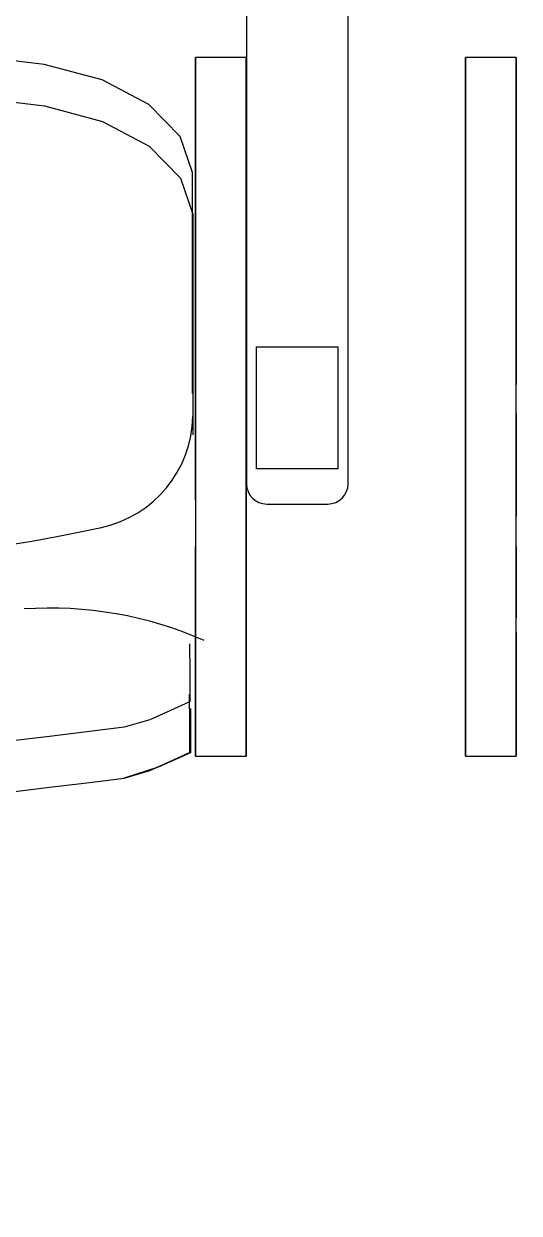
# Model space of a CAD drawing. Header units: millimetres. Extents: x 1210 to 64966, y 534 to 90439.
# Drawn here: x 16113 to 16596, y 43403 to 44562 of the extents above; entities that cross this region are included whole.
import ezdxf

# ---------------------------------------------------------------- set-up
doc = ezdxf.new("R2010")
doc.units = ezdxf.units.MM
doc.layers.add('ARREDI', color=8, linetype='Continuous')
doc.layers.add('RETINI', color=8, linetype='Continuous')

msp = doc.modelspace()

# ---------------------------------------------------------------- hatches: boundary and pattern name
at = {"layer": 'RETINI'}
h = msp.add_hatch(dxfattribs=at)
h.set_pattern_fill('ANSI31', color=256, scale=990, angle=270, style=0)
h.set_pattern_definition([(315, (-385059.34, 422084.75), (87.504464, 87.504464), [])])
h.paths.add_polyline_path([(19624, 32169, 1), (19624, 31670.1, 1)])
h.paths.add_polyline_path([(28336, 31670.1, 1), (28336, 32169, 1)])
h.paths.add_polyline_path([(18881.5, 15334.9), (18881.5, 13948.9), (20267.5, 13948.9), (20267.5, 15334.9)])
h.paths.add_polyline_path([(63481, 41322.4), (63481, 40431.4), (64372, 40431.4), (64372, 41322.4)])
h.paths.add_polyline_path([(63481, 32313.4), (63481, 31422.4), (64372, 31422.4), (64372, 32313.4)])
h.paths.add_polyline_path([(63481, 23700.4), (63481, 22809.4), (64372, 22809.4), (64372, 23700.4)])
h.paths.add_polyline_path([(63481, 15057.6), (63481, 14978.5), (63481, 14166.6), (64372, 14166.6), (64372, 15057.6)])
h.paths.add_polyline_path([(54967, 15057.6), (54967, 14166.6), (55858, 14166.6), (55858, 15057.6)])
h.paths.add_polyline_path([(42661.3, 15057.6), (42661.3, 14562.6), (42898.9, 14562.6), (42898.9, 14820), (45067, 14820), (45067, 15057.6)])
h.paths.add_polyline_path([(42661.3, 14562.6), (42661.3, 14067.6), (45067, 14067.6), (45067, 14166.6), (45067, 14562.6)])
h.paths.add_polyline_path([(45067, 15057.6), (45067, 14166.6), (45958, 14166.6), (45958, 15057.6)])
h.paths.add_polyline_path([(45958, 15097.3), (45958, 15057.6), (45958, 14166.6), (45958, 13513.3), (46453, 13513.3), (46453, 15097.3)])
h.paths.add_polyline_path([(30811, 2316.4), (30811, 534.4), (31405, 534.4), (31405, 2316.4)])
h.paths.add_polyline_path([(35315.5, 17156.5), (35315.5, 14948.8), (36454, 14948.8), (36454, 15186.4), (35553.1, 15186.4), (35553.1, 16879.3), (37206.4, 16879.3), (37206.4, 15186.4), (37444, 15186.4), (37444, 17156.5)])
h.paths.add_polyline_path([(36454, 15186.4), (36454, 14097.4), (37543, 14097.4), (37543, 15186.4)])
h.paths.add_polyline_path([(37543, 15107.1), (37543, 14820), (38215.7, 14820), (38215.7, 14562.6), (38453.3, 14562.6), (38453.3, 15107.1)])
h.paths.add_polyline_path([(37543, 14562.6), (37543, 14097.4), (37543, 14067.6), (38453.3, 14067.6), (38453.3, 14562.6)])
h.paths.add_polyline_path([(37048, 14097.4), (37048, 11325.4), (37543, 11325.4), (37543, 14097.4)])
h.paths.add_polyline_path([(36553, 14097.4), (36553, 11325.4), (36790.6, 11325.4), (36790.6, 14097.4)])
h.paths.add_polyline_path([(36553, 11325.4), (36553, 10731.4), (38335, 10731.4), (38335, 11325.4)])
h.paths.add_polyline_path([(36553, 6820.9), (36553, 6226.9), (38335, 6226.9), (38335, 6820.9)])
h.paths.add_polyline_path([(36454, 2316.4), (36454, 1227.4), (37543, 1227.4), (37543, 2316.4)])
h.paths.add_polyline_path([(36454, 1227.4), (36454, 534.4), (37147, 534.4), (37147, 1227.4)])
h.paths.add_polyline_path([(37543, 2316.4), (37543, 1722.4), (38335, 1722.4), (38335, 2316.4)])
h.paths.add_polyline_path([(36553, 23700.4), (36553, 22809.4), (37444, 22809.4), (37444, 23700.4)], flags=17)
h.paths.add_polyline_path([(35315.5, 25581.4), (35315.5, 20878.9), (37444, 20878.9), (37444, 22809.4), (37206.4, 22809.4), (37206.4, 21116.5), (35553.1, 21116.5), (35553.1, 23700.4), (35553.1, 25343.8), (37206.4, 25343.8), (37206.4, 23700.4), (37444, 23700.4), (37444, 25581.4)])
h.paths.add_polyline_path([(10417, 41421.4), (10417, 40431.4), (11407, 40431.4), (11407, 41421.4)])
h.paths.add_polyline_path([(10714, 41627.7), (10714, 41421.4), (11110, 41421.4), (11110, 41627.7)])
h.paths.add_polyline_path([(16802.5, 41422), (16802.5, 40431.4), (17000.5, 40431.4), (19030, 40431.4), (19030, 40703), (17764, 40703), (17764, 40626.6), (17000.5, 40626.6), (17000.5, 41260.2), (17764, 41260.2), (17764, 41183.8), (19030, 41183.8), (19030, 41422)])
h.paths.add_polyline_path([(13783, 41183.8), (13783, 40703), (14624.5, 40703), (14624.5, 41183.8)], flags=16)
h.paths.add_polyline_path([(2744.5, 40703), (2744.5, 40465.4), (4724.5, 40465.4), (4724.5, 40431.4), (4922.5, 40431.4), (4922.5, 41421.4), (2744.5, 41421.4), (2744.5, 41183.8), (3961.1, 41183.8), (3961.1, 41260.2), (4724.5, 41260.2), (4724.5, 40626.6), (3961.1, 40626.6), (3961.1, 40703)])
h.paths.add_polyline_path([(6902.5, 41422), (6902.5, 40431.4), (7100.5, 40431.4), (8140, 40431.4), (8140, 41422)])
h.paths.add_polyline_path([(7100.5, 41183.8), (7942, 41183.8), (7942, 40703), (7100.5, 40703)], flags=16)
h.paths.add_polyline_path([(7100.5, 41183.8), (7100.5, 40703), (7942, 40703), (7942, 41183.8)], flags=0)
h.paths.add_polyline_path([(13585, 41422), (13585, 40431.4), (13783, 40431.4), (14822.5, 40431.4), (14822.5, 41422)])
h.paths.add_polyline_path([(13783, 40703), (13783, 41183.8), (14624.5, 41183.8), (14624.5, 40703)], flags=0)
h.paths.add_polyline_path([(20168.5, 41421.4), (20168.5, 41248.2), (20555.8, 41248.2), (20555.8, 41421.4), (20506.3, 41421.4), (20506.3, 41392.9), (20481.6, 41392.9), (20481.6, 41421.4), (20432.1, 41421.4), (20432.1, 41392.9), (20407.3, 41392.9), (20407.3, 41421.4)])
h.paths.add_polyline_path([(20407.3, 43756.7), (20407.3, 43728.1), (20357.8, 43728.1), (20357.8, 41421.4), (20407.3, 41421.4), (20407.3, 41392.9), (20432.1, 41392.9), (20432.1, 41421.4), (20481.6, 41421.4), (20481.6, 41392.9), (20506.3, 41392.9), (20506.3, 41421.4), (20555.8, 41421.4), (20555.8, 43728.1), (20506.3, 43728.1), (20506.3, 43756.7), (20481.6, 43756.7), (20481.6, 43728.1), (20432.1, 43728.1), (20432.1, 43756.7)])
h.paths.add_polyline_path([(20432.1, 46208.1), (20432.1, 46236.6), (20407.3, 46236.6), (20407.3, 46208.1), (20357.8, 46208.1), (20357.8, 43901.4), (20407.3, 43901.4), (20407.3, 43872.8), (20432.1, 43872.8), (20432.1, 43901.4), (20481.6, 43901.4), (20481.6, 43872.8), (20506.3, 43872.8), (20506.3, 43901.4), (20555.8, 43901.4), (20555.8, 46208.1), (20506.3, 46208.1), (20506.3, 46236.6), (20481.6, 46236.6), (20481.6, 46208.1)])
h.paths.add_polyline_path([(20432.1, 43901.4), (20432.1, 43872.8), (20407.3, 43872.8), (20407.3, 43901.4), (20357.8, 43901.4), (20357.8, 43728.1), (20407.3, 43728.1), (20407.3, 43756.7), (20432.1, 43756.7), (20432.1, 43728.1), (20481.6, 43728.1), (20481.6, 43756.7), (20506.3, 43756.7), (20506.3, 43728.1), (20555.8, 43728.1), (20555.8, 43901.4), (20506.3, 43901.4), (20506.3, 43872.8), (20481.6, 43872.8), (20481.6, 43901.4)])
h.paths.add_polyline_path([(20357.8, 46381.3), (20357.8, 46208.1), (20407.3, 46208.1), (20407.3, 46236.6), (20432.1, 46236.6), (20432.1, 46208.1), (20481.6, 46208.1), (20481.6, 46236.6), (20506.3, 46236.6), (20506.3, 46208.1), (20555.8, 46208.1), (20555.8, 46381.3)])
h.paths.add_polyline_path([(20357.8, 46604.1), (20357.8, 46430.8), (20555.8, 46430.8), (20555.8, 46604.1)])
h.paths.add_polyline_path([(20357.8, 49192.9), (20357.8, 49019.7), (20555.8, 49019.7), (20555.8, 49192.9)])
h.paths.add_polyline_path([(19129, 41421.4), (19129, 40431.4), (20119, 40431.4), (20119, 41421.4)])
h.paths.add_polyline_path([(22304.1, 57162.4), (22304.1, 56658.3), (23426.8, 56658.3), (23426.8, 56816.7), (22462.5, 56816.7), (22462.5, 57162.4)])
h.paths.add_polyline_path([(20357.8, 57162.4), (20357.8, 49242.4), (24260.9, 49242.4), (24260.9, 49539.4), (23664.4, 49539.4), (23664.4, 51356.3), (23426.8, 51356.3), (23426.8, 49539.4), (20654.8, 49539.4), (20654.8, 51667.7), (20654.8, 53311.3), (20753.8, 53311.3), (20753.8, 53548.9), (20654.8, 53548.9), (20654.8, 57063.4), (20654.8, 57162.4)])
h.paths.add_polyline_path([(22495, 58053.4), (22495, 57162.4), (23386, 57162.4), (23386, 58053.4)])
h.paths.add_polyline_path([(23386, 58152.4), (23386, 58053.4), (23386, 57648.4), (23559.5, 57648.4), (23559.5, 57162.4), (24054.5, 57162.4), (24054.5, 58152.4)])
h.paths.add_polyline_path([(23426.8, 57162.4), (23426.8, 57112.9), (23426.8, 56816.7), (23426.8, 56658.3), (23426.8, 52754.9), (23664.4, 52754.9), (23664.4, 55709.6), (24054.5, 55709.6), (24054.5, 57162.4)])
h.paths.add_polyline_path([(22139.8, 53548.9), (22139.8, 53311.3), (23426.8, 53311.3), (23426.8, 53548.9)], flags=17)
h.paths.add_polyline_path([(12397, 58053.4), (12397, 57162.4), (13288, 57162.4), (13288, 58053.4)])
h.paths.add_polyline_path([(13288, 57400), (13288, 57162.4), (22495, 57162.4), (22495, 57400)])
h.paths.add_polyline_path([(13288, 58152.4), (13288, 58053.4), (13288, 57648.4), (22495, 57648.4), (22495, 58053.4), (22495, 58152.4)])
h.paths.add_polyline_path([(2596, 58152.4), (2596, 58053.4), (2596, 57648.4), (12397, 57648.4), (12397, 58053.4), (12397, 58152.4)])
h.paths.add_polyline_path([(1705, 57162.4), (1507, 57162.4), (1507, 55295.4), (2695, 55295.4), (2695, 57162.4), (12397, 57162.4), (12397, 57400), (2596, 57400), (2596, 57162.4), (2457.4, 57162.4), (2457.4, 55542.9), (2002, 55542.9), (2002, 57162.4)])
h.paths.add_polyline_path([(33493.9, 41708.5), (33493.9, 41421.4), (34087.9, 41421.4), (34087.9, 41708.5)], flags=17)
h.paths.add_polyline_path([(27742, 41708.5), (27742, 41421.4), (28092.4, 41421.4), (28092.4, 41627.7), (28488.4, 41627.7), (28488.4, 41421.4), (28831, 41421.4), (33493.9, 41421.4), (33493.9, 41708.5)], flags=17)
h.paths.add_polyline_path([(27841, 41421.4), (27841, 40431.4), (28831, 40431.4), (28831, 41421.4)], flags=17)
h.paths.add_polyline_path([(37910, 57063.4), (37910, 56063.5), (37206.4, 56063.5), (37206.4, 55092.9), (34375, 55092.9), (34375, 54855.3), (37444, 54855.3), (37444, 55825.9), (37493.5, 55825.9), (38147.6, 55825.9), (38147.6, 57063.4)])
h.paths.add_polyline_path([(36553, 50331.4), (36553, 49440.4), (37444, 49440.4), (37444, 50331.4)])
h.paths.add_polyline_path([(36553, 52736.7), (36553, 50331.4), (36681.7, 50331.4), (36681.7, 52736.7)], flags=17)
h.paths.add_polyline_path([(36040.9, 52974.3), (36040.9, 52736.7), (37206.4, 52736.7), (37206.4, 50331.4), (37444, 50331.4), (37444, 52974.3)])
h.paths.add_polyline_path([(36553, 46472.6), (36553, 44318), (36682.1, 44318.3), (36683.5, 46615.2)])
h.paths.add_polyline_path([(37315.3, 47306.1), (37315.3, 44318), (37493.5, 44318), (37493.5, 47501)])
h.paths.add_polyline_path([(37206.4, 47187.1), (37206.4, 44318), (37315.3, 44318), (37315.3, 47306.1)])
h.paths.add_polyline_path([(36553, 49440.4), (36553, 46472.6), (37444, 47446.9), (37444, 49440.4), (37206.4, 49440.4), (37206.4, 47480.5), (36681.7, 46906.7), (36681.7, 49440.4)])
h.paths.add_polyline_path([(36553, 44318), (36553, 41322.4), (36681.7, 41322.4), (36681.7, 43128.7), (36681.7, 43762.3), (36681.7, 44120), (37206.4, 44120), (37206.4, 43844.6), (37315.3, 43844.6), (37315.3, 44318), (37206.4, 44318)])
h.paths.add_polyline_path([(37315.3, 44318), (37315.3, 43844.6), (37343.5, 43844.6), (37343.5, 43046.4), (37206.4, 43046.4), (37206.4, 41322.4), (37444, 41322.4), (37444, 44318)])
h.paths.add_polyline_path([(36553, 41322.4), (36553, 41316.1), (36553, 40431.4), (36559.4, 40431.4), (37444, 40431.4), (37444, 41322.4)])
h.paths.add_polyline_path([(37206.4, 36562.4), (37206.4, 32313.4), (37315.3, 32313.4), (37315.3, 36562.4)], flags=16)
h.paths.add_polyline_path([(35553.1, 38194), (35553.1, 40431.4), (35266, 40431.4), (35266, 37956.4), (35424.4, 37956.4), (35424.4, 34194.4), (35315.5, 34194.4), (35315.5, 29343.4), (37444, 29343.4), (37444, 31422.4), (37206.4, 31422.4), (37206.4, 29581), (35553.1, 29581), (35553.1, 33956.8), (35662, 33956.8), (35662, 38194)])
h.paths.add_polyline_path([(36553, 32313.4), (36553, 31422.4), (37444, 31422.4), (37444, 32313.4)], flags=17)
h.paths.add_polyline_path([(37206.4, 40431.4), (37206.4, 37360.5), (37343.5, 37360.5), (37343.5, 36562.4), (37315.3, 36562.4), (37315.3, 32313.4), (37444, 32313.4), (37444, 40431.4)], flags=16)
h.paths.add_polyline_path([(28092.4, 53804.1), (28092.4, 53311.3), (30424.9, 53311.3), (30424.9, 53053.7), (30662.5, 53053.7), (30662.5, 53311.3), (34087.9, 53311.3), (34087.9, 53548.9), (30761.5, 53548.9), (30761.5, 53804.1), (30523.9, 53804.1), (30523.9, 53548.9), (28330, 53548.9), (28330, 53804.1)], flags=17)
h.paths.add_polyline_path([(30523.9, 57112.9), (30523.9, 55190.1), (30761.5, 55190.1), (30761.5, 57112.9)], flags=17)
h.paths.add_polyline_path([(27668, 57112.9), (27668, 55680.6), (28092.4, 55680.6), (28092.4, 55190.1), (28330, 55190.1), (28330, 56857.1), (28092.4, 56857.1), (28092.4, 57112.9)], flags=17)
h.paths.add_polyline_path([(28120.2, 57112.9), (28092.4, 57112.9), (28092.4, 56857.1), (28488.4, 56857.1), (28488.4, 57112.9)], flags=17)
h.paths.add_polyline_path([(27668, 58399.9), (27668, 58201.9), (33484, 58201.9), (38405, 58201.9), (38405, 58399.9)])
h.paths.add_polyline_path([(33484, 58152.4), (33484, 58053.4), (33484, 57657.4), (37910, 57657.4), (37910, 57063.4), (38147.6, 57063.4), (38197.1, 57063.4), (38405, 57063.4), (38405, 58152.4)])
h.paths.add_polyline_path([(33484, 57400), (33484, 57162.4), (34087.9, 57162.4), (34087.9, 57112.9), (34087.9, 55825.9), (34087.9, 49539.4), (30662.5, 49539.4), (30662.5, 51667.7), (30424.9, 51667.7), (30424.9, 49539.4), (28330, 49539.4), (28092.4, 49539.4), (27428.9, 49539.4), (27428.9, 49242.4), (34087.9, 49242.4), (34087.9, 40431.4), (36553, 40431.4), (36553, 40718.5), (34375, 40718.5), (34375, 52742.5), (34654.9, 52742.5), (34654.9, 52974.3), (34375, 52974.3), (34375, 57400)])
h.paths.add_polyline_path([(27668, 58152.4), (27668, 57162.4), (28163, 57162.4), (28163, 57657.4), (32593, 57657.4), (32593, 58053.4), (32593, 58152.4)])
h.paths.add_polyline_path([(28163, 57400), (28163, 57162.4), (32593, 57162.4), (32593, 57400)], flags=17)
h.paths.add_polyline_path([(32593, 58053.4), (32593, 57162.4), (33484, 57162.4), (33484, 58053.4)])
h.paths.add_polyline_path([(32818.4, 64323.6), (32818.4, 63927.6), (33214.4, 63927.6), (33214.4, 64323.6)], flags=16)
h.paths.add_polyline_path([(43015.4, 64323.6), (43015.4, 63927.6), (43411.4, 63927.6), (43411.4, 64323.6)], flags=16)
h.paths.add_polyline_path([(22736.6, 64323.6), (22736.6, 63927.6), (23132.6, 63927.6), (23132.6, 64323.6)])
h.paths.add_polyline_path([(22736.6, 64370.5), (22736.6, 64323.6), (23132.6, 64323.6), (23132.6, 63927.6), (22736.6, 63927.6), (22736.6, 63875.5), (63530.5, 63875.5), (63530.5, 64370.5)])
h.paths.add_polyline_path([(32818.4, 64323.6), (33214.4, 64323.6), (33214.4, 63927.6), (32818.4, 63927.6)], flags=0)
h.paths.add_polyline_path([(43015.4, 64323.6), (43411.4, 64323.6), (43411.4, 63927.6), (43015.4, 63927.6)], flags=0)
h.paths.add_polyline_path([(54148.2, 64323.6), (54544.2, 64323.6), (54544.2, 63927.6), (54148.2, 63927.6)], flags=16)
h.paths.add_polyline_path([(54193.7, 64266.8), (54193.7, 64286.6), (54510.5, 64286.6), (54510.5, 64266.8), (54387.7, 64266.8, 0.414214), (54358, 64237.1), (54358, 64019.3, 0.414214), (54387.7, 63989.6), (54510.5, 63989.6), (54510.5, 63969.8), (54193.7, 63969.8), (54193.7, 63989.6), (54316.4, 63989.6, 0.414214), (54346.1, 64019.3), (54346.1, 64237.1, 0.414214), (54316.4, 64266.8)], flags=0)
h.paths.add_polyline_path([(54274, 58152.4), (54274, 58053.4), (54274, 57657.4), (63481, 57657.4), (63481, 58053.4), (63481, 58152.4)])
h.paths.add_polyline_path([(54274, 57400), (54274, 57162.4), (63481, 57162.4), (63481, 57400)])
h.paths.add_polyline_path([(53383, 58053.4), (53383, 57162.4), (54274, 57162.4), (54274, 58053.4)])
h.paths.add_polyline_path([(43285, 58053.4), (43285, 57162.4), (44176, 57162.4), (44176, 58053.4)])
h.paths.add_polyline_path([(44176, 58152.4), (44176, 58053.4), (44176, 57657.4), (53383, 57657.4), (53383, 58053.4), (53383, 58152.4)])
h.paths.add_polyline_path([(44176, 57400), (44176, 57162.4), (53383, 57162.4), (53383, 57400)])
h.paths.add_polyline_path([(41532, 58152.4), (41532, 57112.9), (42027, 57112.9), (42027, 57301), (42027, 57657.4), (43285, 57657.4), (43285, 58053.4), (43285, 58152.4)])
h.paths.add_polyline_path([(42027, 57400), (42027, 57162.4), (43285, 57162.4), (43285, 57400)])
h.paths.add_polyline_path([(41789.4, 57112.9), (41789.4, 55825.9), (63431.5, 55825.9), (63431.5, 56063.5), (42027, 56063.5), (42027, 57112.9)])
h.paths.add_polyline_path([(63382, 49318.2), (63382, 48922.2), (64966, 48922.2), (64966, 48922.4), (64966, 49318.2)])
h.paths.add_polyline_path([(63481, 50331.4), (63481, 49440.4), (64372, 49440.4), (64372, 50331.4)])
h.paths.add_polyline_path([(63481, 58053.4), (63481, 57162.4), (64372, 57162.4), (64372, 58053.4)])
h.paths.add_polyline_path([(63481, 57162.4), (63481, 50331.4), (63718.6, 50331.4), (63718.6, 57162.4)])
h.paths.add_polyline_path([(63976, 57162.4), (63976, 50331.4), (64372, 50331.4), (64471, 50331.4), (64471, 57162.4), (64372, 57162.4)])
h.paths.add_polyline_path([(63580, 64313.4), (63580, 63521.4), (64372, 63521.4), (64372, 64313.4)])
h.paths.add_polyline_path([(63580, 63521.4), (63580, 58795.9), (63817.6, 58795.9), (63817.6, 63521.4)])
h.paths.add_polyline_path([(63976, 63521.4), (63976, 58795.9), (64471, 58795.9), (64471, 63521.4), (64372, 63521.4)])
h.paths.add_polyline_path([(63530.5, 58795.9), (63530.5, 58399.9), (64520.5, 58399.9), (64520.5, 58795.9)])
h.paths.add_polyline_path([(63580, 90389.6), (63580, 89597.6), (64372, 89597.6), (64372, 90389.6)])
h.paths.add_polyline_path([(63580, 89597.6), (63580, 81624.7), (63817.6, 81624.7), (63817.6, 89597.6)])
h.paths.add_polyline_path([(63976, 89597.6), (63976, 81624.7), (64372, 81624.7), (64471, 81624.7), (64471, 89597.6), (64372, 89597.6)])
h.paths.add_polyline_path([(63580, 81624.7), (63580, 80832.7), (64372, 80832.7), (64372, 81624.7)])
h.paths.add_polyline_path([(63580, 80832.7), (63580, 64313.4), (63817.6, 64313.4), (63817.6, 80832.7)])
h.paths.add_polyline_path([(63976, 80832.7), (63976, 64313.4), (64372, 64313.4), (64471, 64313.4), (64471, 80832.7), (64372, 80832.7)])
h.paths.add_polyline_path([(53267.5, 90389.6), (53267.5, 90092.6), (53267.5, 89597.6), (54059.5, 89597.6), (54059.5, 90389.6)])
h.paths.add_polyline_path([(32642.5, 81624.7), (32642.5, 80832.7), (33434.5, 80832.7), (33434.5, 81624.7)])
h.paths.add_polyline_path([(42955, 81624.7), (42955, 80832.7), (43747, 80832.7), (43747, 81624.7)])
h.paths.add_polyline_path([(42955, 90389.6), (42955, 89597.6), (43747, 89597.6), (43747, 90389.6)])
h.paths.add_polyline_path([(22330, 73704.7), (22330, 72912.7), (23122, 72912.7), (23122, 73704.7)])
h.paths.add_polyline_path([(22627, 81624.7), (22627, 81479.6), (22330, 81479.6), (22330, 80832.7), (23122, 80832.7), (23122, 80938.5), (23122, 81624.7)])
h.paths.add_polyline_path([(22330, 81624.7), (22330, 81479.6), (22627, 81479.6), (22627, 81624.7)])
h.paths.add_polyline_path([(12017.5, 73704.7), (12017.5, 72912.7), (12809.5, 72912.7), (12809.5, 73704.7)])
h.paths.add_polyline_path([(2259.4, 72859.8), (2259.4, 59340.4), (2497, 59340.4), (2497, 72859.8)])
h.paths.add_polyline_path([(1705, 73651.8), (1705, 72859.8), (2497, 72859.8), (2497, 73651.8)])
h.paths.add_polyline_path([(1705, 58053.4), (1705, 57162.4), (2596, 57162.4), (2596, 58053.4)])
h.paths.add_polyline_path([(1705, 59340.4), (1705, 58548.4), (2497, 58548.4), (2497, 59340.4)])
h.paths.add_polyline_path([(1705, 72859.8), (1606, 72859.8), (1606, 59340.4), (1705, 59340.4), (2101, 59340.4), (2101, 72859.8)])
h.paths.add_polyline_path([(1507, 46642.8), (1507, 45435), (2695, 45435), (2695, 46642.8)])
h.paths.add_polyline_path([(2002, 46395.3), (2457.4, 46395.3), (2457.4, 45682.5), (2002, 45682.5)], flags=0)
h.paths.add_polyline_path([(2002, 46395.3), (2002, 45682.5), (2457.4, 45682.5), (2457.4, 46395.3)], flags=16)
h.paths.add_polyline_path([(1507, 49929.6), (1507, 48721.8), (2695, 48721.8), (2695, 49929.6)])
h.paths.add_polyline_path([(2002, 49682.1), (2457.4, 49682.1), (2457.4, 48969.3), (2002, 48969.3)], flags=16)
h.paths.add_polyline_path([(2002, 49682.1), (2002, 48969.3), (2457.4, 48969.3), (2457.4, 49682.1)], flags=16)
h.paths.add_polyline_path([(1507, 53216.4), (1507, 52008.6), (2695, 52008.6), (2695, 53216.4)])
h.paths.add_polyline_path([(2002, 52968.9), (2457.4, 52968.9), (2457.4, 52256.1), (2002, 52256.1)], flags=0)
h.paths.add_polyline_path([(2002, 52968.9), (2002, 52256.1), (2457.4, 52256.1), (2457.4, 52968.9)], flags=16)
h.paths.add_polyline_path([(1606, 41421.4), (1606, 40332.4), (2695, 40332.4), (2695, 41421.4)])
h.paths.add_polyline_path([(1507, 43356), (1507, 41421.4), (1606, 41421.4), (1606, 41421.4), (2002, 41421.4), (2002, 43108.5), (2457.4, 43108.5), (2457.4, 41421.4), (2695, 41421.4), (2695, 43356)])
h.paths.add_polyline_path([(2457.4, 40332.4), (2457.4, 36309.1), (2516.8, 36309.1), (2516.8, 40332.4)], flags=16)
h.paths.add_polyline_path([(1883.2, 40332.4), (1883.2, 36309.1), (2002, 36309.1), (2002, 40332.4)], flags=17)
h.paths.add_polyline_path([(2516.8, 40332.4), (2516.8, 36309.1), (2564.5, 36309.1), (2564.5, 35455.7), (2457.4, 35455.7), (2457.4, 32412.3), (2695, 32412.3), (2695, 40332.4)])
h.paths.add_polyline_path([(1606, 32412.3), (1606, 31323.3), (2695, 31323.3), (2695, 32412.3)])
h.paths.add_polyline_path([(1606, 40332.4), (1507, 40332.4), (1507, 32412.3), (1606, 32412.3), (2002, 32412.3), (2002, 35455.7), (1835.5, 35455.7), (1835.5, 36309.1), (1883.2, 36309.1), (1883.2, 40332.4)])
h.paths.add_polyline_path([(1606, 31323.3), (1507, 31323.3), (1507, 23799.4), (1606, 23799.4), (1883.2, 23799.4), (1883.2, 27426.6), (1835.5, 27426.6), (1835.5, 28280), (2002, 28280), (2002, 31323.3)])
h.paths.add_polyline_path([(1883.2, 27426.6), (1883.2, 23799.4), (2002, 23799.4), (2002, 27426.6)])
h.paths.add_polyline_path([(2457.4, 27426.6), (2457.4, 23799.4), (2516.8, 23799.4), (2516.8, 27426.6)])
h.paths.add_polyline_path([(2457.4, 31323.3), (2457.4, 28280), (2564.5, 28280), (2564.5, 27426.6), (2516.8, 27426.6), (2516.8, 23799.4), (2695, 23799.4), (2695, 31323.3)])
h.paths.add_polyline_path([(1606, 22710.4), (1507, 22710.4), (1507, 15186.4), (1606, 15186.4), (2002, 15186.4), (2002, 22710.4)])
h.paths.add_polyline_path([(2457.4, 22710.4), (2457.4, 15186.4), (2695, 15186.4), (2695, 22710.4)])
h.paths.add_polyline_path([(1606, 15186.4), (1606, 14097.4), (2002, 14097.4), (2695, 14097.4), (2695, 15186.4)])
h.paths.add_polyline_path([(1606, 23799.4), (1606, 22710.4), (2695, 22710.4), (2695, 23799.4)])
h.paths.add_polyline_path([(1210, 5979.4), (1210, 5385.4), (2794, 5385.4), (2794, 5979.4)])
h.paths.add_polyline_path([(1210, 10719.7), (1210, 5979.4), (2794, 5979.4), (2794, 9467.1), (2695, 9490.1), (2794, 9490.1), (2794, 10719.7)])
h.paths.add_polyline_path([(1606, 11313.7), (1210, 11313.7), (1210, 10731.9), (1210, 10719.7), (2794, 10719.7), (2794, 11313.7)])
h.paths.add_polyline_path([(1507, 14097.4), (1507, 11313.7), (1606, 11313.7), (2002, 11313.7), (2002, 14097.4)])
h.paths.add_polyline_path([(2457.4, 14097.4), (2457.4, 11313.7), (2695, 11313.7), (2695, 14097.4)])
h.paths.add_polyline_path([(1606, 2316.4), (1606, 1227.4), (2695, 1227.4), (2695, 2316.4)])
h.paths.add_polyline_path([(1507, 5385.4), (1507, 2316.4), (1606, 2316.4), (2002, 2316.4), (2002, 5385.4)])
h.paths.add_polyline_path([(2457.4, 5385.4), (2457.4, 2316.4), (2695, 2316.4), (2695, 5385.4)])
h.paths.add_polyline_path([(2695, 1623.4), (2695, 1227.4), (2695, 1128.4), (7843, 1128.4), (7843, 1623.4)])
h.paths.add_polyline_path([(2695, 2316.4), (2695, 2078.8), (7843, 2078.8), (7843, 2316.4)])
h.paths.add_polyline_path([(25663, 534.4), (25663, 2316.4), (25069, 2316.4), (25069, 534.4), (25118.5, 534.4)])
h.paths.add_polyline_path([(19921, 534.4), (19921, 2316.4), (19327, 2316.4), (19327, 534.4), (19376.5, 534.4)])
h.paths.add_polyline_path([(14179, 534.4), (14179, 2316.4), (13585, 2316.4), (13585, 534.4), (13634.5, 534.4)])
h.paths.add_polyline_path([(8437, 534.4), (8437, 2316.4), (7843, 2316.4), (7843, 534.4)])
h.paths.add_polyline_path([(2457.4, 15195.4), (2002, 15195.4), (2002, 15186.4), (2457.4, 15186.4)])

# ---------------------------------------------------------------- linework, layer by layer
at = {"layer": 'ARREDI'}
for p, q in [((16330.2, 44648.8, -1423.9), (16330.2, 44114.2, -1423.9)), ((16429.2, 44114.2, -1423.9), (16429.2, 44648.8, -1423.9)), ((16350, 44094.4, -1423.9), (16409.4, 44094.4, -1423.9)), ((16275.6, 43895.2, -182), (16275.6, 43873.7, -88.5)), ((16275.6, 43873.7, -88.5), (16275.6, 43852.1, 5)), ((16275.6, 43852.1, 5), (16244.2, 43838, 60.8)), ((16244.2, 43838, 60.8), (16211.1, 43827.4, 102.8))]:
    msp.add_line(p, q, dxfattribs=at)
for points in [[(16280.5, 43848.8), (16330, 43848.8), (16330, 44529.3), (16280.5, 44529.3)], [(16543.5, 43848.8), (16593, 43848.8), (16593, 44529.3), (16543.5, 44529.3)]]:
    msp.add_lwpolyline(points, close=True, dxfattribs=at)
at = {"layer": 'ARREDI', "elevation": -1423.9}
msp.add_lwpolyline([(16419.3, 44247.6), (16419.3, 44128.8), (16340.1, 44128.8), (16340.1, 44247.6)], close=True, dxfattribs=at)
at = {"layer": 'ARREDI'}
for centre, radius, start, end in [((16165.1, 44182.1, -450.2), 113, 282.2247, 358.7536), ((16350, 44114.2, -1423.9), 19.8, 180, 270), ((16409.4, 44114.2, -1423.9), 19.8, 270, 0), ((15824.7, 45752.4, -450.2), 1719.8, 257.769, 282.231), ((16139.1, 43621, -244.9), 372, 66.2183, 93.9224)]:
    msp.add_arc(centre, radius, start, end, dxfattribs=at)
for points, invisible_edges in [([(16072.6, 44489.7, -9.2), (16133.5, 44482.2, -20), (16133.2, 44522.6, -48.5), (16072.3, 44530.2, -37.7)], 10), ([(16280.5, 44529.3, -517.4), (16280.5, 44528.8, -522.3), (16280.5, 44527.4, -526.9)], 12), ([(16280.5, 44527.4, -507.9), (16280.5, 44528.8, -512.5), (16280.5, 44529.3, -517.4)], 12), ([(16280.5, 44527.4, -526.9), (16280.5, 44525.1, -531.2), (16280.5, 44522, -535)], 12), ([(16280.5, 44522, -499.8), (16280.5, 44525.1, -503.6), (16280.5, 44527.4, -507.9)], 12), ([(16330, 44529.3, -517.4), (16330, 44528.8, -512.5), (16330, 44527.4, -507.9)], 12), ([(16330, 44370.7, -543.6), (16330, 44528.8, -522.3), (16330, 44529.3, -517.4)], 13), ([(16330, 44370.7, -543.6), (16330, 44527.4, -526.9), (16330, 44528.8, -522.3)], 13), ([(16330, 44527.4, -507.9), (16330, 44525.1, -503.6), (16330, 44522, -499.8)], 12), ([(16330, 44370.7, -543.6), (16330, 44378.4, -542.8), (16330, 44527.4, -526.9)], 14), ([(16330, 44378.4, -542.8), (16330, 44525.1, -531.2), (16330, 44527.4, -526.9)], 13), ([(16330, 44378.4, -542.8), (16330, 44522, -535), (16330, 44525.1, -531.2)], 13), ([(16593, 44529.3, -517.4), (16593, 44528.8, -522.3), (16593, 44527.4, -526.9)], 12), ([(16593, 44527.4, -507.9), (16593, 44528.8, -512.5), (16593, 44529.3, -517.4)], 12), ([(16593, 44527.4, -526.9), (16593, 44525.1, -531.2), (16593, 44522, -535)], 12), ([(16593, 44522, -499.8), (16593, 44525.1, -503.6), (16593, 44527.4, -507.9)], 12), ([(16133.5, 44482.2, -20), (16189.9, 44467.2, -41.2), (16189.6, 44507.7, -69.7), (16133.2, 44522.6, -48.5)], 10), ([(16280.5, 44522, -535), (16280.5, 44518.2, -538.1), (16280.5, 44513.9, -540.4)], 12), ([(16280.5, 44098.3, -491.4), (16280.5, 44518.2, -496.7), (16280.5, 44522, -499.8)], 13), ([(16280.5, 44098.3, -491.4), (16280.5, 44513.9, -494.4), (16280.5, 44518.2, -496.7)], 13), ([(16280.5, 44513.9, -540.4), (16280.5, 44509.2, -541.8), (16280.5, 44504.4, -542.3)], 12), ([(16280.5, 44098.3, -491.4), (16280.5, 44498.1, -493.3), (16280.5, 44513.9, -494.4)], 14), ([(16280.5, 44498.1, -493.3), (16280.5, 44509.2, -493), (16280.5, 44513.9, -494.4)], 13), ([(16330, 44522, -499.8), (16330, 44518.2, -496.7), (16330, 44513.9, -494.4)], 12), ([(16330, 44378.4, -542.8), (16330, 44518.2, -538.1), (16330, 44522, -535)], 13), ([(16330, 44378.4, -542.8), (16330, 44513.9, -540.4), (16330, 44518.2, -538.1)], 13), ([(16330, 44363.3, -545.8), (16330, 44370.7, -543.6), (16330, 44513.9, -494.4)], 14), ([(16330, 44513.9, -494.4), (16330, 44509.2, -493), (16330, 44504.3, -492.5)], 12), ([(16330, 44378.4, -542.8), (16330, 44509.2, -541.8), (16330, 44513.9, -540.4)], 13), ([(16593, 44522, -535), (16593, 44518.2, -538.1), (16593, 44513.9, -540.4)], 12), ([(16593, 44098.3, -491.4), (16593, 44518.2, -496.7), (16593, 44522, -499.8)], 13), ([(16593, 44098.3, -491.4), (16593, 44513.9, -494.4), (16593, 44518.2, -496.7)], 13), ([(16593, 44513.9, -540.4), (16593, 44509.2, -541.8), (16593, 44504.4, -542.3)], 12), ([(16593, 44098.3, -491.4), (16593, 44498.1, -493.3), (16593, 44513.9, -494.4)], 14), ([(16593, 44498.1, -493.3), (16593, 44509.2, -493), (16593, 44513.9, -494.4)], 13), ([(16189.9, 44467.2, -41.2), (16235.5, 44443, -75.6), (16235.2, 44483.5, -104.1), (16189.6, 44507.7, -69.7)], 10), ([(16280.5, 44498.1, -493.3), (16280.5, 44504.3, -492.5), (16280.5, 44509.2, -493)], 13), ([(16280.5, 44098.3, -491.4), (16280.5, 44504.4, -542.3), (16280.5, 44378.4, -542.8)], 13), ([(16280.5, 44498.1, -493.3), (16280.5, 44499.5, -493), (16280.5, 44504.3, -492.5)], 12), ([(16330, 44378.4, -542.8), (16330, 44504.4, -542.3), (16330, 44509.2, -541.8)], 12), ([(16330, 44504.3, -492.5), (16330, 44499.5, -493), (16330, 44498.1, -493.3)], 12), ([(16593, 44498.1, -493.3), (16593, 44504.3, -492.5), (16593, 44509.2, -493)], 13), ([(16593, 44098.3, -491.4), (16593, 44504.4, -542.3), (16593, 44378.4, -542.8)], 13), ([(16593, 44498.1, -493.3), (16593, 44499.5, -493), (16593, 44504.3, -492.5)], 12), ([(16330, 44363.3, -545.8), (16330, 44498.1, -493.3), (16330, 44098.3, -491.4)], 13), ([(16235.5, 44443, -75.6), (16265.9, 44411.9, -119.9), (16265.6, 44452.4, -148.4), (16235.2, 44483.5, -104.1)], 10), ([(16265.9, 44411.9, -119.9), (16277.9, 44376.8, -169.8), (16277.6, 44417.3, -198.2), (16265.6, 44452.4, -148.4)], 10), ([(16277.9, 44376.8, -169.8), (16278.1, 44341, -220.7), (16277.8, 44381.5, -249.2), (16277.6, 44417.3, -198.2)], 10), ([(16278.1, 44341, -220.7), (16278.1, 44305.1, -271.7), (16277.8, 44345.6, -300.2), (16277.8, 44381.5, -249.2)], 10), ([(16280.5, 44098.3, -491.4), (16280.5, 44378.4, -542.8), (16280.5, 44370.7, -543.6)], 13), ([(16593, 44098.3, -491.4), (16593, 44378.4, -542.8), (16593, 44370.7, -543.6)], 13), ([(16280.5, 44210.7, -554.4), (16280.5, 44204.7, -549.5), (16280.5, 44370.7, -543.6)], 14), ([(16280.5, 44370.7, -543.6), (16280.5, 44215.6, -560.4), (16280.5, 44210.7, -554.4)], 13), ([(16280.5, 44370.7, -543.6), (16280.5, 44363.3, -545.8), (16280.5, 44215.6, -560.4)], 14), ([(16280.5, 44363.3, -545.8), (16280.5, 44219.2, -567.2), (16280.5, 44215.6, -560.4)], 13), ([(16280.5, 44363.3, -545.8), (16280.5, 44356.4, -549.5), (16280.5, 44219.2, -567.2)], 14), ([(16330, 44356.4, -549.5), (16330, 44363.3, -545.8), (16330, 44098.3, -491.4)], 14), ([(16593, 44370.7, -543.6), (16593, 44215.6, -560.4), (16593, 44210.7, -554.4)], 13), ([(16593, 44370.7, -543.6), (16593, 44363.3, -545.8), (16593, 44215.6, -560.4)], 14), ([(16593, 44363.3, -545.8), (16593, 44219.2, -567.2), (16593, 44215.6, -560.4)], 13), ([(16593, 44363.3, -545.8), (16593, 44356.4, -549.5), (16593, 44219.2, -567.2)], 14), ([(16280.5, 44356.4, -549.5), (16280.5, 44221.5, -574.7), (16280.5, 44219.2, -567.2)], 13), ([(16280.5, 44356.4, -549.5), (16280.5, 44350.4, -554.4), (16280.5, 44221.5, -574.7)], 14), ([(16280.5, 44350.4, -554.4), (16280.5, 44345.5, -560.4), (16280.5, 44239.5, -653)], 14), ([(16330, 44350.4, -554.4), (16330, 44356.4, -549.5), (16330, 44098.3, -491.4)], 14), ([(16330, 44345.5, -560.4), (16330, 44350.4, -554.4), (16330, 44098.3, -491.4)], 14), ([(16593, 44356.4, -549.5), (16593, 44221.5, -574.7), (16593, 44219.2, -567.2)], 13), ([(16593, 44356.4, -549.5), (16593, 44350.4, -554.4), (16593, 44221.5, -574.7)], 14), ([(16593, 44350.4, -554.4), (16593, 44345.5, -560.4), (16593, 44239.5, -653)], 14), ([(16278.1, 44305.1, -271.7), (16278.1, 44269.3, -322.7), (16277.8, 44309.7, -351.2), (16277.8, 44345.6, -300.2)], 10), ([(16280.5, 44345.5, -560.4), (16280.5, 44341.9, -567.2), (16280.5, 44239.5, -653)], 14), ([(16280.5, 44341.9, -567.2), (16280.5, 44339.6, -574.7), (16280.5, 44239.5, -653)], 14), ([(16280.5, 44339.6, -574.7), (16280.5, 44321.3, -653), (16280.5, 44239.5, -653)], 13), ([(16280.5, 44339.6, -574.7), (16280.5, 44321.3, -732.4), (16280.5, 44321.3, -653)], 13), ([(16280.5, 44339.6, -574.7), (16280.5, 44338.8, -582.4), (16280.5, 44321.3, -732.4)], 14), ([(16280.5, 44338.8, -582.4), (16280.5, 44338.8, -731.7), (16280.5, 44321.3, -732.4)], 12), ([(16330, 44341.9, -567.2), (16330, 44345.5, -560.4), (16330, 44098.3, -491.4)], 14), ([(16330, 44190.4, -543.6), (16330, 44339.6, -574.7), (16330, 44341.9, -567.2)], 13), ([(16330, 44190.4, -543.6), (16330, 44197.8, -545.8), (16330, 44339.6, -574.7)], 14), ([(16330, 44197.8, -545.8), (16330, 44204.7, -549.5), (16330, 44339.6, -574.7)], 14), ([(16330, 44204.7, -549.5), (16330, 44338.8, -582.4), (16330, 44339.6, -574.7)], 13), ([(16330, 44204.7, -549.5), (16330, 44210.7, -554.4), (16330, 44338.8, -582.4)], 14), ([(16330, 44321.3, -653), (16330, 44338.8, -731.7), (16330, 44338.8, -582.4)], 13), ([(16330, 44321.3, -653), (16330, 44321.3, -732.4), (16330, 44338.8, -731.7)], 12), ([(16593, 44345.5, -560.4), (16593, 44341.9, -567.2), (16593, 44239.5, -653)], 14), ([(16593, 44341.9, -567.2), (16593, 44339.6, -574.7), (16593, 44239.5, -653)], 14), ([(16593, 44339.6, -574.7), (16593, 44321.3, -653), (16593, 44239.5, -653)], 13), ([(16593, 44339.6, -574.7), (16593, 44321.3, -732.4), (16593, 44321.3, -653)], 13), ([(16593, 44339.6, -574.7), (16593, 44338.8, -582.4), (16593, 44321.3, -732.4)], 14), ([(16593, 44338.8, -582.4), (16593, 44338.8, -731.7), (16593, 44321.3, -732.4)], 12), ([(16330, 44210.7, -554.4), (16330, 44215.6, -560.4), (16330, 44321.3, -653)], 14), ([(16330, 44215.6, -560.4), (16330, 44219.2, -567.2), (16330, 44321.3, -653)], 14), ([(16330, 44219.2, -567.2), (16330, 44221.5, -574.7), (16330, 44321.3, -653)], 14), ([(16330, 44221.5, -574.7), (16330, 44239.5, -653), (16330, 44321.3, -653)], 13), ([(16278.1, 44269.3, -322.7), (16278.1, 44233.4, -373.7), (16277.8, 44273.9, -402.2), (16277.8, 44309.7, -351.2)], 10), ([(16278.1, 44233.4, -373.7), (16278.1, 44197.5, -424.7), (16277.8, 44238, -453.2), (16277.8, 44273.9, -402.2)], 10), ([(16278.1, 44197.5, -424.7), (16278.1, 44161.7, -475.7), (16277.8, 44202.2, -504.1), (16277.8, 44238, -453.2)], 10), ([(16280.5, 44239.5, -653), (16280.5, 44222.3, -582.4), (16280.5, 44221.5, -574.7)], 13), ([(16280.5, 44239.5, -653), (16280.5, 44222.3, -731.7), (16280.5, 44222.3, -582.4)], 13), ([(16280.5, 44239.5, -653), (16280.5, 44239.5, -731.7), (16280.5, 44222.3, -731.7)], 12), ([(16330, 44221.5, -574.7), (16330, 44239.5, -731.7), (16330, 44239.5, -653)], 13), ([(16330, 44221.5, -574.7), (16330, 44222.3, -582.4), (16330, 44239.5, -731.7)], 14), ([(16330, 44222.3, -582.4), (16330, 44222.3, -731.7), (16330, 44239.5, -731.7)], 12), ([(16593, 44239.5, -653), (16593, 44222.3, -582.4), (16593, 44221.5, -574.7)], 13), ([(16593, 44239.5, -653), (16593, 44222.3, -731.7), (16593, 44222.3, -582.4)], 13), ([(16593, 44239.5, -653), (16593, 44239.5, -731.7), (16593, 44222.3, -731.7)], 12), ([(16280.5, 44204.7, -549.5), (16280.5, 44197.8, -545.8), (16280.5, 44098.3, -491.4)], 14), ([(16280.5, 44197.8, -545.8), (16280.5, 43983.4, -475.8), (16280.5, 43969.7, -450.3)], 13), ([(16280.5, 44197.8, -545.8), (16280.5, 44190.4, -543.6), (16280.5, 43983.4, -475.8)], 14), ([(16280.5, 44190.4, -543.6), (16280.5, 44002.7, -499.3), (16280.5, 43983.4, -475.8)], 13), ([(16280.5, 44190.4, -543.6), (16280.5, 44026.3, -518.6), (16280.5, 44002.7, -499.3)], 13), ([(16330, 44075, -484.4), (16330, 44182.7, -542.8), (16330, 44190.4, -543.6)], 13), ([(16330, 44190.4, -543.6), (16330, 44098.3, -491.4), (16330, 44075, -484.4)], 13), ([(16593, 44190.4, -543.6), (16593, 44002.7, -499.3), (16593, 43983.4, -475.8)], 13), ([(16593, 44190.4, -543.6), (16593, 44026.3, -518.6), (16593, 44002.7, -499.3)], 13), ([(16280.5, 44182.7, -542.8), (16280.5, 44053.1, -532.9), (16280.5, 44026.3, -518.6)], 13), ([(16330, 44053.1, -532.9), (16330, 44087.9, -542.8), (16330, 44182.7, -542.8)], 13), ([(16593, 44182.7, -542.8), (16593, 44053.1, -532.9), (16593, 44026.3, -518.6)], 13), ([(16593, 44182.7, -542.8), (16593, 44087.9, -542.8), (16593, 44082.2, -541.8)], 12), ([(16330, 44053.1, -532.9), (16330, 44082.2, -541.8), (16330, 44087.9, -542.8)], 12), ([(16330, 44075, -484.4), (16330, 44053.5, -472.9), (16330, 44053.1, -532.9)], 14), ([(16280.5, 43969.7, -450.3), (16280.5, 44034.7, -457.4), (16280.5, 44053.5, -472.9)], 13), ([(16330, 44053.5, -472.9), (16330, 44034.7, -457.4), (16330, 43969.7, -450.3)], 14), ([(16330, 44002.7, -499.3), (16330, 44026.3, -518.6), (16330, 44053.1, -532.9)], 12), ([(16593, 43969.7, -450.3), (16593, 44034.7, -457.4), (16593, 44053.5, -472.9)], 13), ([(16280.5, 43969.7, -450.3), (16280.5, 44019.2, -438.6), (16280.5, 44034.7, -457.4)], 13), ([(16330, 44034.7, -457.4), (16330, 44019.2, -438.6), (16330, 43969.7, -450.3)], 14), ([(16593, 43969.7, -450.3), (16593, 44019.2, -438.6), (16593, 44034.7, -457.4)], 13), ([(16280.5, 43969.7, -450.3), (16280.5, 44011.1, -424.6), (16280.5, 44019.2, -438.6)], 13), ([(16330, 44019.2, -438.6), (16330, 44011.1, -424.6), (16330, 43969.7, -450.3)], 14), ([(16593, 43969.7, -450.3), (16593, 44011.1, -424.6), (16593, 44019.2, -438.6)], 13), ([(16280.5, 43897.1, 3.2), (16280.5, 43898.2, 0), (16280.5, 44011.1, -424.6)], 12), ([(16330, 44011.1, -424.6), (16330, 43878.5, 18.5), (16330, 43873.5, 19)], 13), ([(16330, 44011.1, -424.6), (16330, 43883.3, 17), (16330, 43878.5, 18.5)], 13), ([(16330, 44011.1, -424.6), (16330, 43887.7, 14.7), (16330, 43883.3, 17)], 13), ([(16330, 44011.1, -424.6), (16330, 43891.6, 11.5), (16330, 43887.7, 14.7)], 13), ([(16330, 44011.1, -424.6), (16330, 43894.8, 7.6), (16330, 43891.6, 11.5)], 13), ([(16330, 44011.1, -424.6), (16330, 43897.1, 3.2), (16330, 43894.8, 7.6)], 13), ([(16330, 44011.1, -424.6), (16330, 43898.2, 0), (16330, 43897.1, 3.2)], 12), ([(16330, 43969.7, -450.3), (16330, 43983.4, -475.8), (16330, 44002.7, -499.3)], 12), ([(16593, 43897.1, 3.2), (16593, 43898.2, 0), (16593, 44011.1, -424.6)], 12), ([(16280.5, 43969.7, -450.3), (16280.5, 43848.8), (16280.5, 43849.9, 3.2)], 12), ([(16330, 43849.9, 3.2), (16330, 43848.8), (16330, 43969.7, -450.3)], 12), ([(16543.5, 43848.8), (16593, 43848.8), (16543.5, 43969.7, -450.3)], 2), ([(16593, 43969.7, -450.3), (16593, 43848.8), (16593, 43849.9, 3.2)], 12), ([(16274.9, 43958.2, -231.6), (16274.9, 43948.8, -192.2), (16274.9, 43899.3, -192.2), (16274.9, 43908.7, -231.6)], 10), ([(16274.9, 43948.8, -192.2), (16275, 43939.4, -152.7), (16275, 43889.9, -152.7), (16274.9, 43899.3, -192.2)], 10), ([(16275, 43939.4, -152.7), (16275, 43930, -113.3), (16275, 43880.5, -113.3), (16275, 43889.9, -152.7)], 10), ([(16275, 43930, -113.3), (16275, 43920.5, -73.9), (16275, 43871, -73.9), (16275, 43880.5, -113.3)], 10), ([(16275, 43920.5, -73.9), (16275, 43911.1, -34.4), (16275, 43861.6, -34.4), (16275, 43871, -73.9)], 10), ([(16275, 43911.1, -34.4), (16275, 43901.7, 5), (16275, 43852.2, 5), (16275, 43861.6, -34.4)], 10), ([(16274.9, 43901.7, 5), (16255.6, 43892.9, 39.5), (16255.6, 43843.4, 39.5), (16274.9, 43852.2, 5)], 10), ([(16280.5, 43891.6, 11.5), (16280.5, 43894.8, 7.6), (16280.5, 43897.1, 3.2)], 12), ([(16593, 43891.6, 11.5), (16593, 43894.8, 7.6), (16593, 43897.1, 3.2)], 12), ([(16255.6, 43892.9, 39.5), (16236.2, 43884.2, 74), (16236.2, 43834.7, 74), (16255.6, 43843.4, 39.5)], 10), ([(16280.5, 43883.3, 17), (16280.5, 43887.7, 14.7), (16280.5, 43891.6, 11.5)], 12), ([(16593, 43883.3, 17), (16593, 43887.7, 14.7), (16593, 43891.6, 11.5)], 12), ([(16211.1, 43876.9, 102.8), (16174.8, 43872.4, 120.2), (16174.8, 43822.9, 120.2), (16211.1, 43827.4, 102.8)], 10), ([(16236.2, 43884.2, 74), (16211.1, 43876.9, 102.8), (16211.1, 43827.4, 102.8), (16236.2, 43834.7, 74)], 10), ([(16280.5, 43873.5, 19), (16280.5, 43878.5, 18.5), (16280.5, 43883.3, 17)], 12), ([(16593, 43873.5, 19), (16593, 43878.5, 18.5), (16593, 43883.3, 17)], 12), ([(16138.5, 43868, 137.7), (16099.5, 43863.2, 143.4), (16099.5, 43813.7, 143.4), (16138.5, 43818.5, 137.7)], 10), ([(16174.8, 43872.4, 120.2), (16138.5, 43868, 137.7), (16138.5, 43818.5, 137.7), (16174.8, 43822.9, 120.2)], 10), ([(16259.9, 43845, 32.9), (16275.6, 43852.1, 5), (16275.6, 43852.1, 5), (16275.6, 43862.9, -41.8)], 13), ([(16280.5, 43863.7, 17), (16280.5, 43868.5, 18.5), (16280.5, 43873.5, 19)], 12), ([(16280.5, 43855.4, 11.5), (16280.5, 43859.3, 14.7), (16280.5, 43863.7, 17)], 12), ([(16330, 43873.5, 19), (16330, 43868.5, 18.5), (16330, 43863.7, 17)], 12), ([(16330, 43863.7, 17), (16330, 43859.3, 14.7), (16330, 43855.4, 11.5)], 12), ([(16593, 43863.7, 17), (16593, 43868.5, 18.5), (16593, 43873.5, 19)], 12), ([(16593, 43855.4, 11.5), (16593, 43859.3, 14.7), (16593, 43863.7, 17)], 12), ([(16274.9, 43852.2, 5), (16255.6, 43843.4, 39.5), (16275, 43861.6, -34.4), (16275, 43852.2, 5)], 7), ([(16280.5, 43849.9, 3.2), (16280.5, 43852.2, 7.6), (16280.5, 43855.4, 11.5)], 12), ([(16330, 43855.4, 11.5), (16330, 43852.2, 7.6), (16330, 43849.9, 3.2)], 12), ([(16593, 43849.9, 3.2), (16593, 43852.2, 7.6), (16593, 43855.4, 11.5)], 12)]:
    msp.add_3dface(points, dxfattribs=dict(at, invisible_edges=invisible_edges))

# ---------------------------------------------------------------- meshes
mesh = msp.add_polyface(dxfattribs=at)
corners = [(16543.5, 44075, -484.4), (16543.5, 44182.7, -542.8), (16543.5, 44190.4, -543.6), (16543.5, 44098.3, -491.4), (16543.5, 44341.9, -567.2), (16543.5, 44053.1, -532.9), (16543.5, 44053.5, -472.9), (16543.5, 44345.5, -560.4), (16543.5, 44339.6, -574.7), (16543.5, 44197.8, -545.8), (16543.5, 44204.7, -549.5), (16543.5, 43969.7, -450.3), (16543.5, 44034.7, -457.4), (16543.5, 44019.2, -438.6), (16543.5, 44350.4, -554.4), (16543.5, 44356.4, -549.5), (16543.5, 44363.3, -545.8), (16543.5, 44338.8, -582.4), (16543.5, 44210.7, -554.4), (16543.5, 44321.3, -653), (16543.5, 44215.6, -560.4), (16543.5, 44087.9, -542.8), (16543.5, 44002.7, -499.3), (16543.5, 44011.1, -424.6), (16543.5, 43849.9, 3.2), (16543.5, 43855.4, 11.5), (16543.5, 43863.7, 17), (16543.5, 43873.5, 19), (16543.5, 44498.1, -493.3), (16543.5, 44504.3, -492.5), (16543.5, 44513.9, -494.4), (16543.5, 44370.7, -543.6), (16543.5, 44522, -499.8), (16543.5, 44527.4, -507.9), (16543.5, 44529.3, -517.4), (16543.5, 44338.8, -731.7), (16543.5, 44321.3, -732.4), (16543.5, 44219.2, -567.2), (16543.5, 44221.5, -574.7), (16543.5, 44239.5, -653), (16543.5, 44239.5, -731.7), (16543.5, 44222.3, -582.4), (16543.5, 44222.3, -731.7), (16543.5, 44082.2, -541.8), (16543.5, 44026.3, -518.6), (16543.5, 43983.4, -475.8), (16543.5, 43848.8), (16543.5, 43852.2, 7.6), (16543.5, 43859.3, 14.7), (16543.5, 43868.5, 18.5), (16543.5, 43878.5, 18.5), (16543.5, 43883.3, 17), (16543.5, 43887.7, 14.7), (16543.5, 43891.6, 11.5), (16543.5, 43894.8, 7.6), (16543.5, 43897.1, 3.2), (16543.5, 43898.2, 0), (16543.5, 44499.5, -493), (16543.5, 44509.2, -493), (16543.5, 44518.2, -496.7), (16543.5, 44525.1, -503.6), (16543.5, 44528.8, -512.5), (16543.5, 44528.8, -522.3), (16543.5, 44527.4, -526.9), (16543.5, 44378.4, -542.8), (16543.5, 44525.1, -531.2), (16543.5, 44522, -535), (16543.5, 44518.2, -538.1), (16543.5, 44513.9, -540.4), (16543.5, 44509.2, -541.8), (16543.5, 44504.4, -542.3)]
mesh.append_faces([[corners[k] for k in face] for face in [(2, 4, 3), (0, 5, 1), (6, 11, 5), (18, 19, 17), (11, 22, 5), (23, 24, 11), (23, 25, 24), (23, 26, 25), (23, 27, 26), (16, 29, 28), (16, 30, 29), (31, 32, 30), (31, 33, 32), (31, 34, 33)]], dxfattribs={"vtx0": -1, "vtx1": -1, "vtx2": -1})
mesh.append_faces([[corners[k] for k in face] for face in [(0, 1, 2), (2, 3, 0), (2, 8, 4), (10, 17, 8), (5, 21, 1), (16, 28, 3), (19, 35, 17), (38, 39, 19), (38, 40, 39), (23, 50, 27), (23, 51, 50), (23, 52, 51), (23, 53, 52), (23, 54, 53), (23, 55, 54), (31, 62, 34), (31, 63, 62), (64, 65, 63), (64, 66, 65), (64, 67, 66), (64, 68, 67), (64, 69, 68)]], dxfattribs={"vtx0": -1, "vtx2": -1})
mesh.append_faces([[corners[k] for k in face] for face in [(0, 6, 5), (4, 7, 3), (2, 9, 8), (9, 10, 8), (6, 12, 11), (12, 13, 11), (7, 14, 3), (14, 15, 3), (15, 16, 3), (10, 18, 17), (18, 20, 19), (13, 23, 11), (16, 31, 30), (20, 37, 19), (37, 38, 19), (38, 41, 40), (31, 64, 63)]], dxfattribs={"vtx1": -1, "vtx2": -1})
mesh.append_faces([[corners[k] for k in face] for face in [(19, 36, 35), (41, 42, 40), (5, 43, 21), (22, 44, 5), (11, 45, 22), (24, 46, 11), (25, 47, 24), (26, 48, 25), (27, 49, 26), (23, 56, 55), (29, 57, 28), (30, 58, 29), (32, 59, 30), (33, 60, 32), (34, 61, 33), (64, 70, 69)]], dxfattribs={"vtx2": -1})

doc.saveas('drawing.dxf')
